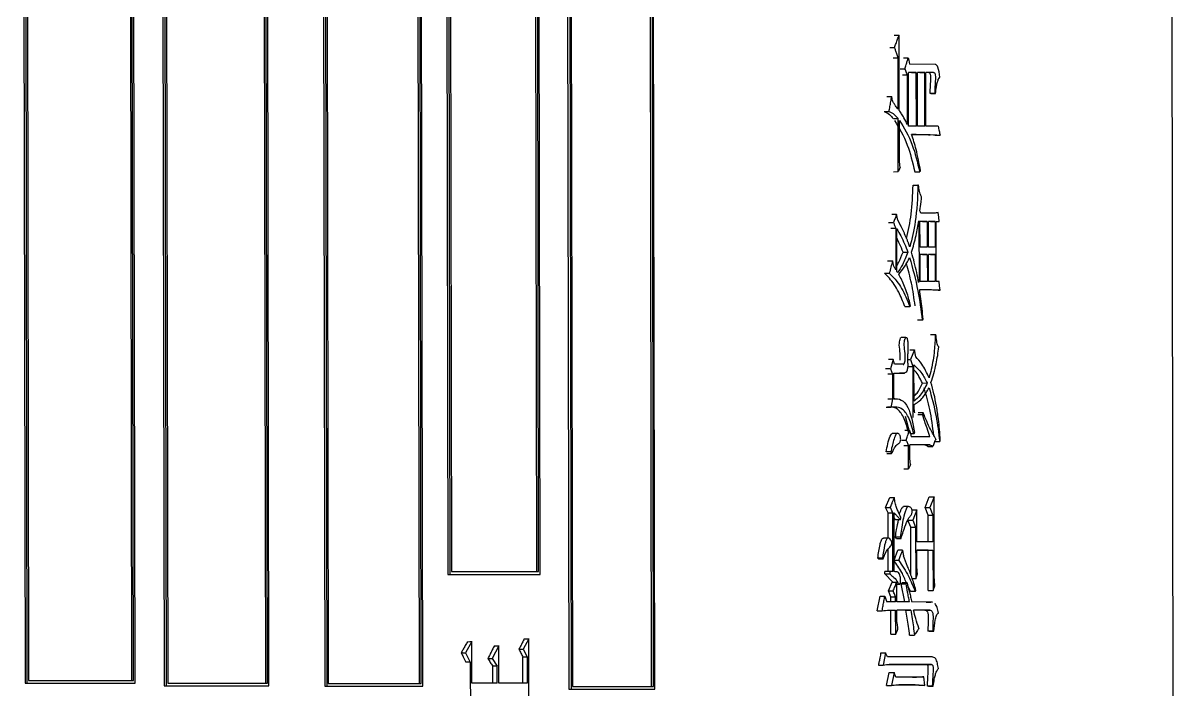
# Model space of a CAD drawing. Header units: millimetres. Extents: x 2312 to 3992, y 755 to 1943.
# Drawn here: x 2954.51 to 2975.85, y 948.06 to 960.42 of the extents above; entities that cross this region are included whole.
import ezdxf

# ---------------------------------------------------------------- set-up
doc = ezdxf.new("R2010")
doc.units = ezdxf.units.MM

msp = doc.modelspace()

# ---------------------------------------------------------------- linework, layer by layer
at = {"color": 7, "linetype": 'Continuous', "lineweight": 25}
for p, q in [((2975.784, 972.882), (2975.845, 935.882)), ((2954.509, 970.32), (2954.546, 948.187)), ((2954.543, 970.32), (2954.581, 948.187)), ((2954.576, 970.27), (2954.613, 948.237)), ((2956.482, 970.27), (2956.52, 948.237)), ((2956.556, 948.237), (2956.518, 970.27)), ((2956.587, 948.187), (2956.55, 970.32)), ((2957.087, 970.269), (2957.125, 948.136)), ((2957.124, 970.27), (2957.161, 948.137)), ((2957.155, 970.22), (2957.192, 948.187)), ((2958.963, 970.219), (2959.001, 948.186)), ((2959.038, 948.186), (2959.001, 970.219)), ((2959.068, 948.136), (2959.031, 970.269)), ((2960.063, 970.263), (2960.101, 948.131)), ((2960.102, 970.264), (2960.139, 948.131)), ((2960.131, 970.214), (2960.168, 948.181)), ((2961.815, 970.212), (2961.852, 948.18)), ((2961.892, 948.18), (2961.854, 970.213)), ((2961.919, 948.13), (2961.882, 970.263)), ((2962.348, 970.212), (2962.382, 950.202)), ((2962.388, 970.212), (2962.422, 950.202)), ((2964.093, 950.201), (2964.06, 970.211)), ((2964.589, 970.21), (2964.626, 948.077)), ((2964.63, 970.21), (2964.668, 948.077)), ((2966.221, 948.076), (2966.184, 970.209)), ((2962.415, 970.162), (2962.449, 950.258)), ((2963.993, 970.161), (2964.026, 950.257)), ((2964.067, 950.257), (2964.034, 970.161)), ((2964.656, 970.16), (2964.693, 948.127)), ((2966.118, 970.158), (2966.155, 948.126)), ((2966.197, 948.126), (2966.16, 970.159)), ((2970.753, 958.804), (2970.751, 960.2)), ((2970.575, 959.973), (2970.665, 959.973)), ((2970.733, 958.826), (2970.731, 959.778)), ((2970.768, 959.572), (2970.858, 959.572)), ((2971.417, 959.657), (2970.943, 959.659)), ((2970.813, 959.464), (2970.903, 959.464)), ((2970.905, 958.544), (2970.903, 959.464)), ((2971.068, 959.507), (2970.923, 959.507)), ((2970.925, 958.512), (2970.923, 959.507)), ((2970.979, 959.507), (2971.068, 959.507)), ((2971.07, 958.512), (2971.068, 959.507)), ((2971.224, 959.506), (2971.088, 959.507)), ((2971.09, 958.512), (2971.088, 959.507)), ((2971.135, 959.506), (2971.224, 959.506)), ((2971.226, 958.511), (2971.224, 959.506)), ((2971.245, 958.511), (2971.244, 959.506)), ((2971.39, 959.506), (2971.244, 959.506)), ((2971.39, 959.506), (2971.298, 959.506)), ((2970.523, 959.064), (2970.613, 959.064)), ((2970.474, 958.783), (2970.563, 958.783)), ((2970.643, 958.653), (2970.733, 958.653)), ((2970.735, 957.669), (2970.733, 958.653)), ((2970.755, 957.971), (2970.754, 958.62)), ((2971.07, 958.512), (2970.925, 958.512)), ((2971.226, 958.511), (2971.09, 958.512)), ((2971.473, 958.511), (2971.245, 958.511)), ((2971.42, 958.348), (2971.509, 958.348)), ((2970.645, 957.668), (2970.735, 957.669)), ((2971.04, 957.667), (2971.131, 957.668)), ((2971.011, 957.419), (2971.1, 957.419)), ((2971.112, 957.419), (2971.1, 957.419)), ((2971.272, 956.748), (2971.137, 956.748)), ((2971.138, 956.272), (2971.137, 956.748)), ((2971.359, 956.899), (2971.153, 956.9)), ((2971.183, 956.748), (2971.272, 956.748)), ((2971.272, 956.748), (2971.273, 956.272)), ((2971.418, 956.748), (2971.292, 956.748)), ((2971.293, 956.272), (2971.292, 956.748)), ((2971.329, 956.747), (2971.418, 956.748)), ((2971.418, 956.748), (2971.418, 956.272)), ((2971.437, 956.747), (2971.492, 956.747)), ((2971.439, 955.633), (2971.437, 956.747)), ((2971.437, 956.747), (2971.492, 956.747)), ((2970.687, 956.619), (2970.688, 955.851)), ((2970.709, 955.819), (2970.708, 956.609)), ((2971.117, 956.727), (2971.119, 955.645)), ((2971.273, 956.272), (2971.138, 956.272)), ((2971.273, 956.131), (2971.138, 956.132)), ((2971.139, 955.634), (2971.138, 956.132)), ((2971.184, 956.131), (2971.273, 956.131)), ((2971.273, 956.131), (2971.274, 955.634)), ((2971.418, 956.272), (2971.293, 956.272)), ((2971.419, 956.131), (2971.293, 956.131)), ((2971.294, 955.634), (2971.293, 956.131)), ((2971.33, 956.131), (2971.419, 956.131)), ((2971.419, 956.131), (2971.42, 955.633)), ((2970.479, 955.787), (2970.568, 955.787)), ((2971.119, 955.645), (2971.105, 955.645)), ((2971.131, 955.483), (2971.353, 955.482)), ((2971.274, 955.634), (2971.139, 955.634)), ((2971.264, 955.482), (2971.353, 955.482)), ((2971.42, 955.633), (2971.294, 955.634)), ((2971.49, 955.633), (2971.439, 955.633)), ((2970.856, 955.169), (2970.947, 955.169)), ((2971.091, 954.92), (2971.18, 954.92)), ((2971.332, 954.649), (2971.421, 954.649)), ((2971.421, 954.649), (2971.433, 954.649)), ((2970.875, 954.594), (2970.785, 954.594)), ((2970.642, 954.186), (2970.588, 954.013)), ((2970.667, 954.099), (2970.642, 954.186)), ((2970.912, 954.12), (2970.912, 954.293)), ((2970.912, 954.185), (2970.96, 954.185)), ((2971.037, 954.369), (2970.96, 954.185)), ((2970.96, 954.185), (2971.005, 954.055)), ((2971.057, 954.239), (2971.037, 954.369)), ((2970.588, 954.013), (2970.63, 953.915)), ((2970.822, 954.099), (2970.667, 954.099)), ((2971.005, 954.055), (2971.007, 953.114)), ((2971.026, 953.417), (2971.025, 954.087)), ((2970.63, 953.915), (2970.63, 953.45)), ((2970.65, 953.937), (2970.847, 953.936)), ((2970.651, 953.461), (2970.65, 953.937)), ((2970.847, 953.936), (2970.758, 953.936)), ((2971.184, 953.751), (2971.273, 953.752)), ((2970.63, 953.45), (2970.598, 953.299)), ((2970.671, 953.461), (2970.651, 953.461)), ((2970.598, 953.299), (2970.507, 953.298)), ((2970.863, 953.14), (2970.944, 952.832)), ((2971.094, 953.167), (2971.183, 953.168)), ((2971.195, 953.2), (2971.106, 953.2)), ((2971.195, 953.2), (2971.183, 953.168)), ((2970.714, 952.817), (2970.624, 952.817)), ((2970.792, 952.692), (2970.882, 952.692)), ((2971.318, 952.756), (2970.975, 952.757)), ((2971.503, 952.669), (2971.514, 952.691)), ((2970.599, 952.477), (2970.508, 952.476)), ((2970.837, 952.595), (2970.927, 952.595)), ((2970.927, 952.162), (2970.927, 952.595)), ((2971.319, 952.605), (2970.947, 952.606)), ((2970.947, 952.465), (2970.947, 952.606)), ((2971.227, 952.605), (2971.319, 952.605)), ((2971.414, 952.669), (2971.503, 952.669)), ((2970.521, 952.444), (2970.611, 952.444)), ((2970.838, 952.162), (2970.927, 952.162)), ((2970.499, 951.446), (2970.576, 951.629)), ((2970.576, 951.629), (2970.664, 951.63)), ((2971.231, 951.444), (2971.309, 951.639)), ((2971.398, 951.639), (2971.32, 951.445)), ((2971.401, 950.211), (2971.398, 951.639)), ((2970.499, 951.446), (2970.587, 951.446)), ((2970.544, 951.348), (2970.499, 951.446)), ((2970.92, 951.46), (2970.83, 951.46)), ((2971.288, 951.304), (2971.231, 951.444)), ((2971.32, 951.445), (2971.377, 951.304)), ((2970.544, 951.348), (2970.633, 951.348)), ((2970.545, 950.876), (2970.544, 951.348)), ((2970.635, 950.256), (2970.633, 951.348)), ((2970.657, 950.256), (2970.656, 951.348)), ((2970.685, 951.218), (2970.656, 951.25)), ((2970.773, 951.218), (2970.685, 951.218)), ((2970.773, 951.218), (2970.782, 951.262)), ((2970.967, 951.077), (2970.913, 951.207)), ((2971.078, 951.402), (2971.002, 951.207)), ((2971.002, 951.207), (2971.056, 951.077)), ((2971.079, 950.807), (2971.078, 951.402)), ((2971.288, 950.806), (2971.288, 951.304)), ((2971.377, 951.304), (2971.378, 950.806)), ((2970.968, 950.193), (2970.967, 951.077)), ((2971.056, 951.077), (2971.058, 950.125)), ((2970.552, 950.876), (2970.462, 950.876)), ((2970.769, 950.894), (2970.681, 950.894)), ((2970.699, 950.872), (2970.681, 950.894)), ((2971.378, 950.806), (2971.079, 950.807)), ((2970.546, 950.256), (2970.545, 950.679)), ((2970.657, 950.468), (2970.726, 950.656)), ((2971.079, 950.655), (2971.378, 950.655)), ((2971.079, 950.331), (2971.079, 950.655)), ((2971.289, 950.655), (2971.079, 950.655)), ((2971.289, 950.655), (2971.378, 950.655)), ((2971.29, 949.908), (2971.289, 950.655)), ((2971.378, 950.655), (2971.379, 949.908)), ((2970.442, 950.505), (2970.354, 950.505)), ((2970.368, 950.494), (2970.354, 950.505)), ((2962.382, 950.202), (2964.052, 950.201)), ((2962.382, 950.202), (2962.422, 950.202)), ((2964.052, 950.201), (2964.093, 950.201)), ((2970.487, 950.213), (2970.487, 950.256)), ((2970.575, 950.256), (2970.487, 950.256)), ((2970.487, 950.213), (2970.575, 950.213)), ((2970.487, 950.213), (2970.631, 950.061)), ((2970.575, 950.256), (2970.575, 950.213)), ((2970.635, 950.256), (2970.575, 950.256)), ((2971.058, 950.125), (2971.093, 950.212)), ((2970.551, 949.899), (2970.619, 950.061)), ((2970.619, 950.061), (2970.708, 950.061)), ((2970.708, 949.693), (2970.708, 950.061)), ((2970.708, 950.021), (2970.753, 950.021)), ((2970.79, 950.028), (2970.879, 950.028)), ((2970.853, 949.693), (2970.79, 950.028)), ((2970.897, 950.05), (2970.808, 950.05)), ((2970.897, 950.05), (2970.879, 950.028)), ((2970.96, 949.887), (2970.911, 949.995)), ((2971.058, 950.125), (2970.993, 950.125)), ((2971.379, 949.908), (2971.414, 949.995)), ((2970.346, 949.531), (2970.396, 949.802)), ((2970.551, 949.899), (2970.64, 949.899)), ((2970.597, 949.79), (2970.551, 949.899)), ((2970.597, 949.693), (2970.597, 949.79)), ((2970.686, 949.693), (2970.685, 949.791)), ((2971.049, 949.887), (2970.96, 949.887)), ((2971.049, 949.887), (2971.062, 949.909)), ((2971.29, 949.908), (2971.379, 949.908)), ((2970.686, 949.693), (2970.522, 949.694)), ((2970.598, 949.098), (2970.597, 949.542)), ((2970.687, 949.098), (2970.686, 949.542)), ((2970.942, 949.693), (2970.708, 949.693)), ((2970.965, 949.541), (2970.708, 949.542)), ((2970.709, 949.315), (2970.708, 949.542)), ((2970.876, 949.541), (2970.708, 949.541)), ((2970.876, 949.541), (2970.965, 949.541)), ((2971.34, 949.692), (2970.987, 949.693)), ((2971.319, 949.541), (2971.018, 949.541)), ((2971.229, 949.54), (2971.019, 949.541)), ((2971.229, 949.54), (2971.319, 949.541)), ((2971.251, 949.692), (2971.34, 949.692)), ((2971.37, 949.681), (2971.34, 949.692)), ((2971.371, 949.69), (2971.345, 949.69)), ((2970.598, 949.098), (2970.687, 949.098)), ((2970.944, 949.076), (2971.033, 949.076)), ((2971.372, 949.151), (2971.282, 949.151)), ((2971.304, 949.151), (2971.282, 949.151)), ((2971.304, 949.151), (2971.394, 949.151)), ((2971.372, 949.151), (2971.394, 949.151)), ((2962.829, 948.958), (2962.712, 948.752)), ((2962.83, 948.19), (2962.829, 948.958)), ((2963.327, 948.882), (2963.206, 948.644)), ((2963.328, 948.189), (2963.327, 948.882)), ((2963.884, 949.011), (2963.783, 948.816)), ((2963.887, 947.421), (2963.884, 949.011)), ((2962.712, 948.752), (2962.8, 948.579)), ((2963.206, 948.644), (2963.298, 948.503)), ((2963.776, 948.188), (2963.775, 948.675)), ((2963.783, 948.816), (2963.856, 948.676)), ((2963.856, 948.676), (2963.857, 948.189)), ((2970.5, 948.753), (2970.455, 948.525)), ((2970.532, 948.677), (2970.5, 948.753)), ((2971.36, 948.675), (2970.532, 948.677)), ((2962.8, 948.579), (2962.803, 947.292)), ((2963.298, 948.503), (2963.217, 948.503)), ((2963.218, 948.189), (2963.217, 948.503)), ((2963.299, 948.189), (2963.298, 948.503)), ((2971.257, 948.534), (2970.563, 948.536)), ((2970.651, 948.536), (2971.347, 948.535)), ((2971.348, 948.535), (2971.258, 948.534)), ((2970.518, 948.146), (2970.567, 948.384)), ((2970.656, 948.384), (2970.606, 948.147)), ((2970.692, 948.298), (2970.656, 948.384)), ((2971.074, 948.297), (2970.692, 948.298)), ((2971.229, 948.145), (2971.207, 948.308)), ((2954.546, 948.187), (2956.551, 948.187)), ((2956.551, 948.187), (2956.587, 948.187)), ((2957.125, 948.136), (2959.031, 948.136)), ((2959.031, 948.136), (2959.068, 948.136)), ((2960.101, 948.131), (2961.88, 948.13)), ((2961.88, 948.13), (2961.919, 948.13)), ((2963.299, 948.189), (2962.83, 948.19)), ((2963.857, 948.189), (2963.328, 948.189)), ((2964.626, 948.077), (2966.178, 948.075)), ((2964.626, 948.077), (2964.668, 948.077)), ((2966.179, 948.075), (2966.221, 948.076)), ((2970.985, 948.156), (2970.744, 948.157)), ((2970.77, 948.157), (2971.074, 948.157)), ((2970.985, 948.156), (2971.074, 948.157)), ((2971.365, 948.134), (2971.275, 948.134)), ((2971.293, 948.134), (2971.275, 948.134)), ((2971.293, 948.134), (2971.382, 948.134)), ((2971.382, 948.134), (2971.365, 948.134))]:
    msp.add_line(p, q, dxfattribs=at)
at = {"color": 7, "linetype": 'Continuous', "lineweight": 25, "flags": 128}
for points in [[(2970.661, 960.2), (2970.711, 960.2), (2970.751, 960.2)], [(2970.641, 959.778), (2970.691, 959.778), (2970.731, 959.778)], [(2970.829, 959.777), (2970.879, 959.777), (2970.919, 959.778)], [(2970.919, 959.778), (2970.928, 959.733), (2970.936, 959.696), (2970.943, 959.659)], [(2971.321, 959.127), (2971.355, 959.127), (2971.383, 959.127), (2971.41, 959.127)], [(2971.336, 959.116), (2971.371, 959.116), (2971.398, 959.116), (2971.425, 959.116)], [(2970.613, 956.879), (2970.663, 956.879), (2970.703, 956.879)], [(2970.728, 956.771), (2970.715, 956.825), (2970.703, 956.879)], [(2971.113, 956.759), (2971.115, 956.743), (2971.117, 956.727)], [(2971.153, 956.9), (2971.145, 956.921), (2971.137, 956.943)], [(2971.387, 956.909), (2971.436, 956.91), (2971.476, 956.91)], [(2971.492, 956.747), (2971.484, 956.828), (2971.476, 956.91)], [(2970.556, 956.727), (2970.606, 956.728), (2970.646, 956.728)], [(2970.597, 956.619), (2970.647, 956.619), (2970.687, 956.619)], [(2970.823, 956.175), (2970.846, 956.175), (2970.871, 956.175), (2970.913, 956.175)], [(2970.536, 956.014), (2970.586, 956.014), (2970.626, 956.014)], [(2970.647, 955.927), (2970.637, 955.971), (2970.626, 956.014)], [(2970.721, 955.797), (2970.715, 955.808), (2970.709, 955.819)], [(2971.119, 955.645), (2971.115, 955.629), (2971.111, 955.612)], [(2971.509, 955.471), (2971.458, 955.471), (2971.421, 955.471)], [(2971.509, 955.471), (2971.5, 955.552), (2971.49, 955.633)], [(2970.642, 954.186), (2970.591, 954.186), (2970.552, 954.185)], [(2970.947, 954.368), (2970.997, 954.369), (2971.037, 954.369)], [(2970.588, 954.013), (2970.537, 954.013), (2970.498, 954.012)], [(2970.916, 954.055), (2970.965, 954.055), (2971.005, 954.055)], [(2970.63, 953.915), (2970.579, 953.915), (2970.54, 953.915)], [(2970.63, 953.45), (2970.58, 953.45), (2970.541, 953.45)], [(2970.853, 952.876), (2970.902, 952.876), (2970.942, 952.876)], [(2971.023, 952.811), (2970.99, 952.811), (2970.961, 952.811), (2970.96, 952.811)], [(2971.035, 952.833), (2971.032, 952.827), (2971.028, 952.819), (2971.023, 952.811)], [(2970.611, 952.444), (2970.608, 952.452), (2970.604, 952.464), (2970.599, 952.477)], [(2971.285, 952.572), (2971.305, 952.572), (2971.328, 952.572), (2971.374, 952.572)], [(2971.309, 951.639), (2971.359, 951.639), (2971.398, 951.639)], [(2971.231, 951.444), (2971.281, 951.444), (2971.32, 951.445)], [(2970.913, 951.207), (2970.963, 951.207), (2971.002, 951.207)], [(2970.988, 951.402), (2971.038, 951.402), (2971.078, 951.402)], [(2971.288, 951.304), (2971.338, 951.304), (2971.377, 951.304)], [(2970.967, 951.077), (2971.017, 951.077), (2971.056, 951.077)], [(2970.699, 950.872), (2970.739, 950.872), (2970.763, 950.872), (2970.788, 950.872)], [(2970.815, 950.656), (2970.765, 950.656), (2970.726, 950.656)], [(2970.815, 950.656), (2970.821, 950.608), (2970.825, 950.578), (2970.829, 950.548)], [(2970.368, 950.494), (2970.395, 950.494), (2970.426, 950.494), (2970.456, 950.494)], [(2970.743, 950.461), (2970.721, 950.461), (2970.698, 950.461), (2970.657, 950.461)], [(2971.093, 950.212), (2971.087, 950.26), (2971.083, 950.296), (2971.079, 950.331)], [(2970.396, 949.802), (2970.446, 949.802), (2970.485, 949.802)], [(2970.597, 949.79), (2970.646, 949.791), (2970.685, 949.791)], [(2970.346, 949.531), (2970.396, 949.531), (2970.435, 949.532)], [(2970.709, 949.315), (2970.714, 949.266), (2970.718, 949.225), (2970.723, 949.185)], [(2962.749, 948.957), (2962.793, 948.958), (2962.829, 948.958)], [(2963.246, 948.881), (2963.291, 948.881), (2963.327, 948.882)], [(2963.802, 949.011), (2963.848, 949.011), (2963.884, 949.011)], [(2962.632, 948.752), (2962.677, 948.752), (2962.712, 948.752)], [(2963.125, 948.643), (2963.171, 948.644), (2963.206, 948.644)], [(2963.701, 948.816), (2963.747, 948.816), (2963.783, 948.816)], [(2963.775, 948.675), (2963.821, 948.675), (2963.856, 948.676)], [(2970.412, 948.752), (2970.461, 948.752), (2970.5, 948.753)], [(2962.8, 948.579), (2962.755, 948.579), (2962.72, 948.579)], [(2970.366, 948.525), (2970.416, 948.525), (2970.455, 948.525)], [(2970.567, 948.384), (2970.617, 948.384), (2970.656, 948.384)], [(2971.117, 948.308), (2971.167, 948.308), (2971.207, 948.308)], [(2954.546, 948.187), (2954.565, 948.187), (2954.581, 948.187)], [(2957.125, 948.136), (2957.145, 948.137), (2957.161, 948.137)], [(2960.101, 948.131), (2960.122, 948.131), (2960.139, 948.131)], [(2970.518, 948.146), (2970.567, 948.147), (2970.606, 948.147)], [(2971.229, 948.145), (2971.179, 948.145), (2971.14, 948.145)]]:
    msp.add_lwpolyline(points, dxfattribs=at)
at = {"color": 7, "linetype": 'Continuous', "lineweight": 25}
for points, knots in [([(2970.665, 959.973), (2970.674, 959.998), (2970.693, 960.048), (2970.722, 960.123), (2970.741, 960.174), (2970.751, 960.2)], [0, 0, 0, 0, 0.32637, 0.663185, 1, 1, 1, 1]), ([(2970.731, 959.778), (2970.722, 959.804), (2970.707, 959.849), (2970.685, 959.914), (2970.672, 959.953), (2970.665, 959.973)], [0, 0, 0, 0, 0.400148, 0.700074, 1, 1, 1, 1]), ([(2970.858, 959.572), (2970.866, 959.599), (2970.88, 959.647), (2970.9, 959.716), (2970.913, 959.757), (2970.919, 959.778)], [0, 0, 0, 0, 0.395864, 0.697932, 1, 1, 1, 1]), ([(2970.903, 959.464), (2970.898, 959.476), (2970.888, 959.5), (2970.873, 959.536), (2970.863, 959.56), (2970.858, 959.572)], [0, 0, 0, 0, 0.327554, 0.663777, 1, 1, 1, 1]), ([(2971.503, 959.419), (2971.496, 959.487), (2971.487, 959.581), (2971.446, 959.65), (2971.426, 959.655), (2971.417, 959.657)], [0, 0, 0, 0, 0.57516, 0.790026, 1, 1, 1, 1]), ([(2971.298, 959.506), (2971.304, 959.505), (2971.313, 959.504), (2971.324, 959.483), (2971.335, 959.433), (2971.327, 959.307), (2971.322, 959.199), (2971.318, 959.127)], [0, 0, 0, 0, 0.100543, 0.161874, 0.226075, 0.48939, 1, 1, 1, 1]), ([(2971.39, 959.506), (2971.395, 959.505), (2971.405, 959.504), (2971.416, 959.483), (2971.427, 959.433), (2971.418, 959.307), (2971.413, 959.199), (2971.41, 959.127)], [0, 0, 0, 0, 0.100649, 0.162017, 0.226226, 0.489486, 1, 1, 1, 1]), ([(2971.425, 959.116), (2971.43, 959.159), (2971.437, 959.228), (2971.455, 959.315), (2971.475, 959.381), (2971.494, 959.407), (2971.503, 959.419)], [0, 0, 0, 0, 0.3484544, 0.571203, 0.7891247, 1, 1, 1, 1]), ([(2971.41, 959.127), (2971.412, 959.126), (2971.418, 959.122), (2971.423, 959.118), (2971.425, 959.116)], [0, 0, 0, 0, 0.499999, 1, 1, 1, 1]), ([(2970.563, 958.783), (2970.569, 958.814), (2970.58, 958.876), (2970.596, 958.97), (2970.607, 959.033), (2970.613, 959.064)], [0, 0, 0, 0, 0.328015, 0.664007, 1, 1, 1, 1]), ([(2970.733, 958.826), (2970.717, 958.847), (2970.691, 958.882), (2970.655, 958.928), (2970.625, 958.981), (2970.617, 959.036), (2970.613, 959.064)], [0, 0, 0, 0, 0.334928, 0.552034, 0.77193, 1, 1, 1, 1]), ([(2970.473, 958.783), (2970.506, 958.769), (2970.565, 958.744), (2970.618, 958.681), (2970.642, 958.653)], [0, 0, 0, 0, 0.556831, 1, 1, 1, 1]), ([(2970.563, 958.783), (2970.596, 958.769), (2970.656, 958.744), (2970.709, 958.681), (2970.733, 958.653)], [0, 0, 0, 0, 0.5568672, 1, 1, 1, 1]), ([(2970.905, 958.544), (2970.883, 958.587), (2970.848, 958.655), (2970.797, 958.739), (2970.768, 958.783), (2970.753, 958.804)], [0, 0, 0, 0, 0.451239, 0.725379, 1, 1, 1, 1]), ([(2970.663, 958.62), (2970.749, 958.481), (2970.905, 958.23), (2970.998, 957.841), (2971.04, 957.667)], [0, 0, 0, 0, 0.551852, 1, 1, 1, 1]), ([(2970.754, 958.62), (2970.84, 958.482), (2970.996, 958.23), (2971.09, 957.842), (2971.131, 957.668)], [0, 0, 0, 0, 0.551948, 1, 1, 1, 1]), ([(2971.473, 958.511), (2971.476, 958.496), (2971.483, 958.467), (2971.495, 958.413), (2971.503, 958.373), (2971.509, 958.348)], [0, 0, 0, 0, 0.270793, 0.541585, 1, 1, 1, 1]), ([(2970.982, 958.36), (2971.029, 958.36), (2971.123, 958.359), (2971.299, 958.359), (2971.427, 958.352), (2971.509, 958.348)], [0, 0, 0, 0, 0.263974, 0.527948, 1, 1, 1, 1]), ([(2971.147, 957.689), (2971.122, 957.824), (2971.077, 958.062), (2971.011, 958.27), (2970.982, 958.36)], [0, 0, 0, 0, 0.5634054, 1, 1, 1, 1]), ([(2971.066, 958.359), (2971.054, 958.359), (2971.026, 958.359), (2970.998, 958.359), (2970.982, 958.36)], [0, 0, 0, 0, 0.435482, 1, 1, 1, 1]), ([(2971.066, 958.359), (2971.12, 958.358), (2971.2, 958.357), (2971.284, 958.355), (2971.315, 958.354), (2971.325, 958.353), (2971.325, 958.353), (2971.325, 958.353)], [0, 0, 0, 0, 0.573747, 0.855861, 0.981019, 0.999876, 1, 1, 1, 1]), ([(2970.767, 957.755), (2970.763, 957.795), (2970.756, 957.866), (2970.755, 957.939), (2970.755, 957.971)], [0, 0, 0, 0, 0.558835, 1, 1, 1, 1]), ([(2970.767, 957.755), (2970.763, 957.743), (2970.755, 957.722), (2970.744, 957.693), (2970.738, 957.677), (2970.735, 957.669)], [0, 0, 0, 0, 0.42836, 0.71418, 1, 1, 1, 1]), ([(2971.131, 957.668), (2971.134, 957.671), (2971.139, 957.678), (2971.145, 957.686), (2971.147, 957.689)], [0, 0, 0, 0, 0.500751, 1, 1, 1, 1]), ([(2970.888, 956.432), (2970.921, 956.58), (2970.99, 956.887), (2971.002, 957.237), (2971.009, 957.419)], [0, 0, 0, 0, 0.479068, 1, 1, 1, 1]), ([(2971.1, 957.419), (2971.09, 957.187), (2971.073, 956.778), (2970.986, 956.426), (2970.949, 956.273)], [0, 0, 0, 0, 0.56492, 1, 1, 1, 1]), ([(2971.168, 957.202), (2971.159, 957.22), (2971.143, 957.249), (2971.127, 957.307), (2971.117, 957.361), (2971.114, 957.4), (2971.112, 957.419)], [0, 0, 0, 0, 0.330275, 0.550122, 0.773937, 1, 1, 1, 1]), ([(2971.137, 956.943), (2971.144, 956.997), (2971.155, 957.084), (2971.165, 957.171), (2971.168, 957.202)], [0, 0, 0, 0, 0.632425, 1, 1, 1, 1]), ([(2970.703, 956.879), (2970.693, 956.854), (2970.674, 956.803), (2970.655, 956.753), (2970.646, 956.728)], [0, 0, 0, 0, 0.500001, 1, 1, 1, 1]), ([(2970.949, 956.273), (2970.948, 956.275), (2970.947, 956.279), (2970.945, 956.283), (2970.944, 956.288), (2970.942, 956.293), (2970.94, 956.298), (2970.939, 956.301), (2970.937, 956.306), (2970.936, 956.311), (2970.934, 956.315), (2970.933, 956.319), (2970.931, 956.322), (2970.93, 956.327), (2970.928, 956.333), (2970.926, 956.339), (2970.923, 956.347), (2970.914, 956.371), (2970.89, 956.429), (2970.864, 956.489), (2970.83, 956.565), (2970.81, 956.608), (2970.792, 956.644), (2970.788, 956.652), (2970.784, 956.66), (2970.78, 956.668), (2970.777, 956.674), (2970.774, 956.68), (2970.77, 956.688), (2970.766, 956.696), (2970.762, 956.704), (2970.759, 956.71), (2970.757, 956.714), (2970.755, 956.718), (2970.753, 956.722), (2970.751, 956.726), (2970.749, 956.73), (2970.747, 956.733), (2970.745, 956.737), (2970.743, 956.741), (2970.741, 956.745), (2970.74, 956.748), (2970.738, 956.751), (2970.736, 956.755), (2970.734, 956.759), (2970.732, 956.763), (2970.73, 956.766), (2970.729, 956.769), (2970.728, 956.771)], [0, 0, 0, 0, 0.012725, 0.019102, 0.025479, 0.038233, 0.04461, 0.050987, 0.057364, 0.070118, 0.076495, 0.082872, 0.089249, 0.095626, 0.10838, 0.121135, 0.127512, 0.15302, 0.255073, 0.459194, 0.510211, 0.714315, 0.727069, 0.739823, 0.765331, 0.778085, 0.79084, 0.803594, 0.816348, 0.841856, 0.85461, 0.867364, 0.880118, 0.886495, 0.892872, 0.905626, 0.912003, 0.91838, 0.924757, 0.937511, 0.943888, 0.950265, 0.956642, 0.963019, 0.975773, 0.98215, 0.988527, 1, 1, 1, 1]), ([(2970.981, 956.175), (2971.011, 956.277), (2971.064, 956.46), (2971.098, 956.667), (2971.113, 956.759)], [0, 0, 0, 0, 0.5565321, 1, 1, 1, 1]), ([(2971.476, 956.91), (2971.462, 956.907), (2971.436, 956.903), (2971.397, 956.9), (2971.371, 956.899), (2971.359, 956.899)], [0, 0, 0, 0, 0.346721, 0.673286, 1, 1, 1, 1]), ([(2970.646, 956.728), (2970.653, 956.71), (2970.666, 956.674), (2970.68, 956.637), (2970.687, 956.619)], [0, 0, 0, 0, 0.500001, 1, 1, 1, 1]), ([(2970.708, 956.609), (2970.733, 956.566), (2970.782, 956.48), (2970.851, 956.336), (2970.892, 956.229), (2970.913, 956.175)], [0, 0, 0, 0, 0.334945, 0.666222, 1, 1, 1, 1]), ([(2970.822, 956.175), (2970.802, 956.229), (2970.766, 956.323), (2970.726, 956.404), (2970.708, 956.44)], [0, 0, 0, 0, 0.566334, 1, 1, 1, 1]), ([(2970.709, 955.93), (2970.721, 955.949), (2970.763, 956.017), (2970.797, 956.109), (2970.822, 956.175)], [0, 0, 0, 0, 0.278398, 1, 1, 1, 1]), ([(2970.913, 956.175), (2970.88, 956.094), (2970.823, 955.95), (2970.752, 955.844), (2970.721, 955.797)], [0, 0, 0, 0, 0.56355, 1, 1, 1, 1]), ([(2971.111, 955.612), (2971.1, 955.675), (2971.076, 955.804), (2971.033, 955.993), (2970.999, 956.114), (2970.981, 956.175)], [0, 0, 0, 0, 0.317051, 0.657515, 1, 1, 1, 1]), ([(2970.626, 956.014), (2970.617, 955.976), (2970.597, 955.9), (2970.578, 955.825), (2970.568, 955.787)], [0, 0, 0, 0, 0.5, 1, 1, 1, 1]), ([(2970.688, 955.851), (2970.683, 955.862), (2970.673, 955.879), (2970.659, 955.905), (2970.651, 955.92), (2970.647, 955.927)], [0, 0, 0, 0, 0.40396, 0.701979, 1, 1, 1, 1]), ([(2970.742, 955.765), (2970.782, 955.813), (2970.855, 955.9), (2970.918, 956.023), (2970.945, 956.078)], [0, 0, 0, 0, 0.556747, 1, 1, 1, 1]), ([(2971.046, 955.182), (2971.027, 955.325), (2970.988, 955.605), (2970.918, 955.846), (2970.884, 955.964)], [0, 0, 0, 0, 0.510996, 1, 1, 1, 1]), ([(2970.945, 956.078), (2971, 955.877), (2971.1, 955.515), (2971.155, 955.103), (2971.18, 954.92)], [0, 0, 0, 0, 0.555577, 1, 1, 1, 1]), ([(2970.856, 955.169), (2970.819, 955.262), (2970.76, 955.414), (2970.66, 955.579), (2970.572, 955.699), (2970.509, 955.757), (2970.478, 955.787)], [0, 0, 0, 0, 0.345312, 0.565487, 0.783705, 1, 1, 1, 1]), ([(2970.568, 955.787), (2970.617, 955.739), (2970.696, 955.66), (2970.798, 955.506), (2970.877, 955.352), (2970.924, 955.23), (2970.947, 955.169)], [0, 0, 0, 0, 0.33491, 0.554084, 0.775731, 1, 1, 1, 1]), ([(2970.963, 955.18), (2970.943, 955.259), (2970.911, 955.387), (2970.853, 955.544), (2970.801, 955.663), (2970.761, 955.731), (2970.742, 955.765)], [0, 0, 0, 0, 0.345122, 0.565624, 0.783909, 1, 1, 1, 1]), ([(2971.196, 954.931), (2971.189, 954.999), (2971.177, 955.126), (2971.155, 955.31), (2971.139, 955.425), (2971.131, 955.483)], [0, 0, 0, 0, 0.365104, 0.682344, 1, 1, 1, 1]), ([(2971.353, 955.482), (2971.368, 955.482), (2971.398, 955.481), (2971.45, 955.477), (2971.487, 955.473), (2971.509, 955.471)], [0, 0, 0, 0, 0.286353, 0.572707, 1, 1, 1, 1]), ([(2970.947, 955.169), (2970.949, 955.171), (2970.955, 955.175), (2970.96, 955.178), (2970.963, 955.18)], [0, 0, 0, 0, 0.5006573, 1, 1, 1, 1]), ([(2971.18, 954.92), (2971.183, 954.922), (2971.188, 954.925), (2971.193, 954.929), (2971.196, 954.931)], [0, 0, 0, 0, 0.500003, 1, 1, 1, 1]), ([(2971.421, 954.649), (2971.416, 954.55), (2971.409, 954.388), (2971.38, 954.173), (2971.349, 954.001), (2971.319, 953.899), (2971.305, 953.849)], [0, 0, 0, 0, 0.3439878, 0.5650553, 0.7839694, 1, 1, 1, 1]), ([(2971.488, 954.422), (2971.481, 954.426), (2971.468, 954.436), (2971.455, 954.479), (2971.442, 954.548), (2971.437, 954.607), (2971.433, 954.649)], [0, 0, 0, 0, 0.17577, 0.359484, 0.548639, 1, 1, 1, 1]), ([(2970.769, 954.176), (2970.769, 954.179), (2970.774, 954.233), (2970.769, 954.341), (2970.748, 954.459), (2970.76, 954.541), (2970.77, 954.574), (2970.779, 954.591), (2970.782, 954.592), (2970.784, 954.593)], [0, 0, 0, 0, 0.0202166, 0.3696126, 0.7137924, 0.8257343, 0.9363545, 0.9833269, 1, 1, 1, 1]), ([(2970.822, 954.099), (2970.824, 954.097), (2970.827, 954.095), (2970.831, 954.094), (2970.834, 954.095), (2970.838, 954.102), (2970.844, 954.115), (2970.852, 954.126), (2970.859, 954.152), (2970.864, 954.224), (2970.861, 954.34), (2970.839, 954.457), (2970.851, 954.539), (2970.86, 954.573), (2970.87, 954.592), (2970.879, 954.597), (2970.887, 954.596), (2970.894, 954.589), (2970.9, 954.574), (2970.908, 954.536), (2970.913, 954.439), (2970.912, 954.352), (2970.912, 954.293)], [0, 0, 0, 0, 0.0138, 0.025127, 0.031098, 0.037099, 0.060784, 0.089374, 0.112534, 0.153888, 0.320046, 0.483741, 0.537098, 0.589789, 0.612612, 0.635583, 0.657284, 0.674402, 0.691535, 0.721107, 0.811251, 1, 1, 1, 1]), ([(2971.34, 953.762), (2971.376, 953.873), (2971.439, 954.074), (2971.473, 954.315), (2971.488, 954.422)], [0, 0, 0, 0, 0.554975, 1, 1, 1, 1]), ([(2971.305, 953.849), (2971.263, 953.939), (2971.188, 954.098), (2971.097, 954.196), (2971.057, 954.239)], [0, 0, 0, 0, 0.563739, 1, 1, 1, 1]), ([(2970.912, 954.12), (2970.912, 954.093), (2970.911, 954.04), (2970.896, 953.972), (2970.871, 953.94), (2970.855, 953.937), (2970.847, 953.936)], [0, 0, 0, 0, 0.293529, 0.577239, 0.790449, 1, 1, 1, 1]), ([(2971.025, 954.087), (2971.075, 954.041), (2971.165, 953.959), (2971.24, 953.815), (2971.273, 953.752)], [0, 0, 0, 0, 0.5555847, 1, 1, 1, 1]), ([(2971.182, 953.751), (2971.14, 953.835), (2971.092, 953.932), (2971.033, 953.988), (2971.025, 953.996)], [0, 0, 0, 0, 0.861612, 1, 1, 1, 1]), ([(2971.514, 952.691), (2971.504, 952.822), (2971.488, 953.039), (2971.444, 953.324), (2971.399, 953.553), (2971.36, 953.693), (2971.34, 953.762)], [0, 0, 0, 0, 0.3437, 0.56446, 0.78335, 1, 1, 1, 1]), ([(2971.273, 953.752), (2971.232, 953.668), (2971.158, 953.521), (2971.066, 953.448), (2971.026, 953.417)], [0, 0, 0, 0, 0.56317, 1, 1, 1, 1]), ([(2971.026, 953.508), (2971.045, 953.525), (2971.104, 953.577), (2971.15, 953.681), (2971.182, 953.751)], [0, 0, 0, 0, 0.321806, 1, 1, 1, 1]), ([(2971.026, 953.352), (2971.083, 953.387), (2971.184, 953.45), (2971.268, 953.599), (2971.305, 953.665)], [0, 0, 0, 0, 0.5554541, 1, 1, 1, 1]), ([(2971.394, 952.776), (2971.373, 952.941), (2971.332, 953.261), (2971.252, 953.533), (2971.213, 953.665)], [0, 0, 0, 0, 0.515289, 1, 1, 1, 1]), ([(2971.305, 953.665), (2971.352, 953.494), (2971.438, 953.185), (2971.483, 952.828), (2971.503, 952.669)], [0, 0, 0, 0, 0.554852, 1, 1, 1, 1]), ([(2970.651, 953.461), (2970.697, 953.461), (2970.79, 953.46), (2970.951, 953.285), (2971.003, 953.006), (2971.035, 952.833)], [0, 0, 0, 0, 0.271711, 0.545564, 1, 1, 1, 1]), ([(2971.039, 953.2), (2971.035, 953.228), (2971.029, 953.278), (2971.027, 953.329), (2971.026, 953.352)], [0, 0, 0, 0, 0.558985, 1, 1, 1, 1]), ([(2970.932, 952.811), (2970.905, 952.909), (2970.853, 953.1), (2970.704, 953.323), (2970.582, 953.308), (2970.507, 953.298)], [0, 0, 0, 0, 0.291558, 0.569369, 1, 1, 1, 1]), ([(2971.023, 952.811), (2970.996, 952.909), (2970.944, 953.101), (2970.795, 953.323), (2970.672, 953.308), (2970.598, 953.299)], [0, 0, 0, 0, 0.2914195, 0.5692264, 1, 1, 1, 1]), ([(2971.318, 952.756), (2971.301, 952.808), (2971.27, 952.903), (2971.225, 953.04), (2971.197, 953.125), (2971.183, 953.168)], [0, 0, 0, 0, 0.378108, 0.689054, 1, 1, 1, 1]), ([(2971.428, 952.713), (2971.396, 952.772), (2971.338, 952.875), (2971.261, 953.042), (2971.217, 953.147), (2971.195, 953.2)], [0, 0, 0, 0, 0.398253, 0.698777, 1, 1, 1, 1]), ([(2970.508, 952.476), (2970.519, 952.527), (2970.539, 952.63), (2970.571, 952.742), (2970.602, 952.803), (2970.617, 952.812), (2970.623, 952.816)], [0, 0, 0, 0, 0.3772249, 0.7565973, 0.9016195, 1, 1, 1, 1]), ([(2970.611, 952.444), (2970.63, 952.481), (2970.666, 952.555), (2970.72, 952.625), (2970.762, 952.642), (2970.775, 952.677), (2970.779, 952.699), (2970.779, 952.726), (2970.775, 952.754), (2970.766, 952.781), (2970.752, 952.805), (2970.733, 952.821), (2970.711, 952.819), (2970.686, 952.793), (2970.645, 952.698), (2970.619, 952.582), (2970.601, 952.489), (2970.599, 952.477)], [0, 0, 0, 0, 0.147264, 0.29555, 0.379238, 0.397704, 0.416179, 0.440332, 0.464932, 0.490584, 0.529383, 0.570231, 0.614806, 0.662849, 0.734388, 0.964897, 1, 1, 1, 1]), ([(2970.882, 952.692), (2970.89, 952.718), (2970.905, 952.762), (2970.925, 952.823), (2970.937, 952.858), (2970.942, 952.876)], [0, 0, 0, 0, 0.424906, 0.712453, 1, 1, 1, 1]), ([(2970.927, 952.595), (2970.922, 952.606), (2970.912, 952.628), (2970.897, 952.66), (2970.887, 952.682), (2970.882, 952.692)], [0, 0, 0, 0, 0.344395, 0.672198, 1, 1, 1, 1]), ([(2970.942, 952.876), (2970.946, 952.862), (2970.954, 952.835), (2970.964, 952.796), (2970.972, 952.77), (2970.975, 952.757)], [0, 0, 0, 0, 0.350983, 0.675492, 1, 1, 1, 1]), ([(2971.428, 952.713), (2971.424, 952.701), (2971.414, 952.677), (2971.396, 952.63), (2971.383, 952.595), (2971.374, 952.572)], [0, 0, 0, 0, 0.2546089, 0.5092179, 1, 1, 1, 1]), ([(2971.227, 952.605), (2971.238, 952.603), (2971.257, 952.601), (2971.274, 952.581), (2971.282, 952.572)], [0, 0, 0, 0, 0.557185, 1, 1, 1, 1]), ([(2971.319, 952.605), (2971.329, 952.603), (2971.349, 952.601), (2971.366, 952.581), (2971.374, 952.572)], [0, 0, 0, 0, 0.5572241, 1, 1, 1, 1]), ([(2970.96, 952.249), (2970.956, 952.288), (2970.948, 952.36), (2970.948, 952.433), (2970.947, 952.465)], [0, 0, 0, 0, 0.558839, 1, 1, 1, 1]), ([(2970.96, 952.249), (2970.955, 952.236), (2970.947, 952.216), (2970.937, 952.187), (2970.931, 952.17), (2970.927, 952.162)], [0, 0, 0, 0, 0.4283694, 0.7141847, 1, 1, 1, 1]), ([(2970.587, 951.446), (2970.597, 951.471), (2970.616, 951.514), (2970.641, 951.575), (2970.656, 951.611), (2970.664, 951.63)], [0, 0, 0, 0, 0.403141, 0.70157, 1, 1, 1, 1]), ([(2970.782, 951.262), (2970.765, 951.296), (2970.736, 951.353), (2970.701, 951.444), (2970.674, 951.529), (2970.668, 951.596), (2970.664, 951.63)], [0, 0, 0, 0, 0.334415, 0.553138, 0.774737, 1, 1, 1, 1]), ([(2970.633, 951.348), (2970.627, 951.36), (2970.617, 951.382), (2970.602, 951.415), (2970.592, 951.436), (2970.587, 951.446)], [0, 0, 0, 0, 0.362123, 0.681062, 1, 1, 1, 1]), ([(2970.758, 951.313), (2970.758, 951.315), (2970.766, 951.352), (2970.782, 951.398), (2970.805, 951.441), (2970.819, 951.458), (2970.828, 951.458), (2970.831, 951.458)], [0, 0, 0, 0, 0.034004, 0.530614, 0.751987, 0.92401, 1, 1, 1, 1]), ([(2970.788, 950.872), (2970.8, 950.915), (2970.831, 951.02), (2970.882, 951.158), (2970.934, 951.266), (2970.974, 951.301), (2970.988, 951.339), (2970.993, 951.366), (2970.992, 951.39), (2970.989, 951.409), (2970.98, 951.428), (2970.958, 951.45), (2970.932, 951.465), (2970.904, 951.456), (2970.881, 951.422), (2970.833, 951.295), (2970.802, 951.102), (2970.777, 950.943), (2970.769, 950.894)], [0, 0, 0, 0, 0.0982305, 0.2380808, 0.342824, 0.3950127, 0.4156162, 0.4363067, 0.4488043, 0.4613909, 0.4749584, 0.5000075, 0.5591638, 0.5871907, 0.6151163, 0.6746096, 0.9000732, 1, 1, 1, 1]), ([(2970.773, 951.218), (2970.76, 951.234), (2970.733, 951.263), (2970.694, 951.306), (2970.668, 951.334), (2970.656, 951.348)], [0, 0, 0, 0, 0.349952, 0.674976, 1, 1, 1, 1]), ([(2970.681, 950.894), (2970.688, 950.942), (2970.705, 951.053), (2970.727, 951.159), (2970.739, 951.218)], [0, 0, 0, 0, 0.438503, 1, 1, 1, 1]), ([(2970.354, 950.505), (2970.36, 950.549), (2970.372, 950.636), (2970.392, 950.743), (2970.412, 950.817), (2970.428, 950.855), (2970.444, 950.873), (2970.455, 950.878), (2970.462, 950.875), (2970.463, 950.874)], [0, 0, 0, 0, 0.293904, 0.58801, 0.741844, 0.844133, 0.913655, 0.983233, 1, 1, 1, 1]), ([(2970.456, 950.494), (2970.481, 950.562), (2970.517, 950.663), (2970.577, 950.71), (2970.601, 950.738), (2970.609, 950.756), (2970.613, 950.773), (2970.614, 950.791), (2970.613, 950.807), (2970.607, 950.825), (2970.591, 950.852), (2970.568, 950.874), (2970.544, 950.878), (2970.528, 950.87), (2970.511, 950.844), (2970.478, 950.751), (2970.459, 950.627), (2970.445, 950.527), (2970.442, 950.505)], [0, 0, 0, 0, 0.227642, 0.340918, 0.369431, 0.383636, 0.40814, 0.421602, 0.435184, 0.450933, 0.481252, 0.554321, 0.592682, 0.621742, 0.650784, 0.712011, 0.938181, 1, 1, 1, 1]), ([(2970.788, 950.872), (2970.785, 950.876), (2970.779, 950.883), (2970.773, 950.89), (2970.77, 950.894)], [0, 0, 0, 0, 0.499456, 1, 1, 1, 1]), ([(2970.743, 950.461), (2970.753, 950.487), (2970.77, 950.533), (2970.793, 950.597), (2970.808, 950.636), (2970.815, 950.656)], [0, 0, 0, 0, 0.400141, 0.70007, 1, 1, 1, 1]), ([(2970.456, 950.494), (2970.455, 950.495), (2970.452, 950.497), (2970.447, 950.501), (2970.444, 950.504), (2970.442, 950.505)], [0, 0, 0, 0, 0.250291, 0.625145, 1, 1, 1, 1]), ([(2970.886, 950.05), (2970.858, 950.116), (2970.79, 950.276), (2970.705, 950.393), (2970.654, 950.461)], [0, 0, 0, 0, 0.41173, 1, 1, 1, 1]), ([(2970.743, 950.461), (2970.806, 950.37), (2970.919, 950.204), (2971.009, 949.985), (2971.049, 949.887)], [0, 0, 0, 0, 0.555283, 1, 1, 1, 1]), ([(2971.062, 949.909), (2971.037, 949.992), (2970.989, 950.146), (2970.908, 950.355), (2970.855, 950.483), (2970.829, 950.548)], [0, 0, 0, 0, 0.3679592, 0.6837741, 1, 1, 1, 1]), ([(2962.422, 950.202), (2962.593, 950.202), (2962.934, 950.202), (2963.493, 950.201), (2963.875, 950.201), (2964.093, 950.201)], [0, 0, 0, 0, 0.300081, 0.600162, 1, 1, 1, 1]), ([(2962.449, 950.258), (2962.619, 950.258), (2962.961, 950.258), (2963.501, 950.257), (2963.866, 950.257), (2964.067, 950.257)], [0, 0, 0, 0, 0.3099205, 0.6198411, 1, 1, 1, 1]), ([(2970.575, 950.213), (2970.629, 950.17), (2970.688, 950.124), (2970.739, 950.033), (2970.75, 950.019), (2970.76, 950.021), (2970.766, 950.028), (2970.771, 950.04), (2970.777, 950.064), (2970.778, 950.101), (2970.774, 950.146), (2970.766, 950.188), (2970.752, 950.229), (2970.728, 950.249), (2970.695, 950.253), (2970.672, 950.255), (2970.657, 950.256)], [0, 0, 0, 0, 0.410683, 0.44895, 0.485442, 0.501739, 0.51856, 0.536626, 0.555643, 0.608214, 0.659889, 0.710594, 0.760792, 0.827972, 0.894991, 1, 1, 1, 1]), ([(2971.414, 949.995), (2971.41, 950.035), (2971.402, 950.106), (2971.401, 950.179), (2971.401, 950.211)], [0, 0, 0, 0, 0.5588348, 1, 1, 1, 1]), ([(2970.64, 949.899), (2970.651, 949.926), (2970.674, 949.98), (2970.696, 950.034), (2970.708, 950.061)], [0, 0, 0, 0, 0.5, 1, 1, 1, 1]), ([(2970.808, 950.05), (2970.807, 950.048), (2970.804, 950.044), (2970.798, 950.037), (2970.793, 950.032), (2970.79, 950.028)], [0, 0, 0, 0, 0.2502494, 0.5004988, 1, 1, 1, 1]), ([(2970.942, 949.693), (2970.937, 949.724), (2970.925, 949.785), (2970.904, 949.897), (2970.888, 949.978), (2970.879, 950.028)], [0, 0, 0, 0, 0.276037, 0.552075, 1, 1, 1, 1]), ([(2970.897, 950.05), (2970.912, 949.991), (2970.934, 949.903), (2970.964, 949.784), (2970.979, 949.723), (2970.987, 949.693)], [0, 0, 0, 0, 0.4912162, 0.745608, 1, 1, 1, 1]), ([(2970.435, 949.532), (2970.44, 949.562), (2970.452, 949.623), (2970.468, 949.713), (2970.479, 949.772), (2970.485, 949.802)], [0, 0, 0, 0, 0.343534, 0.671767, 1, 1, 1, 1]), ([(2970.485, 949.802), (2970.489, 949.788), (2970.498, 949.764), (2970.51, 949.727), (2970.518, 949.705), (2970.522, 949.694)], [0, 0, 0, 0, 0.37438, 0.68719, 1, 1, 1, 1]), ([(2970.685, 949.791), (2970.68, 949.803), (2970.67, 949.827), (2970.655, 949.863), (2970.645, 949.887), (2970.64, 949.899)], [0, 0, 0, 0, 0.342692, 0.671346, 1, 1, 1, 1]), ([(2970.435, 949.532), (2970.478, 949.535), (2970.542, 949.54), (2970.625, 949.542), (2970.666, 949.542), (2970.686, 949.542)], [0, 0, 0, 0, 0.51479, 0.757386, 1, 1, 1, 1]), ([(2970.944, 949.076), (2970.938, 949.131), (2970.926, 949.239), (2970.901, 949.392), (2970.884, 949.492), (2970.876, 949.541)], [0, 0, 0, 0, 0.350297, 0.674978, 1, 1, 1, 1]), ([(2970.965, 949.541), (2970.974, 949.489), (2970.992, 949.386), (2971.016, 949.232), (2971.027, 949.128), (2971.033, 949.076)], [0, 0, 0, 0, 0.346532, 0.672536, 1, 1, 1, 1]), ([(2971.117, 949.206), (2971.096, 949.265), (2971.059, 949.371), (2971.031, 949.489), (2971.018, 949.541)], [0, 0, 0, 0, 0.556535, 1, 1, 1, 1]), ([(2971.229, 949.54), (2971.237, 949.54), (2971.253, 949.538), (2971.278, 949.515), (2971.29, 949.457), (2971.288, 949.334), (2971.285, 949.232), (2971.282, 949.151)], [0, 0, 0, 0, 0.111476, 0.225038, 0.352881, 0.486297, 1, 1, 1, 1]), ([(2971.319, 949.541), (2971.327, 949.54), (2971.343, 949.538), (2971.367, 949.515), (2971.379, 949.457), (2971.378, 949.334), (2971.375, 949.232), (2971.372, 949.151)], [0, 0, 0, 0, 0.111586, 0.225233, 0.353074, 0.48645, 1, 1, 1, 1]), ([(2971.48, 949.486), (2971.474, 949.524), (2971.461, 949.599), (2971.431, 949.642), (2971.416, 949.663)], [0, 0, 0, 0, 0.5106996, 1, 1, 1, 1]), ([(2971.394, 949.151), (2971.401, 949.22), (2971.411, 949.324), (2971.437, 949.432), (2971.459, 949.479), (2971.473, 949.484), (2971.48, 949.486)], [0, 0, 0, 0, 0.5121247, 0.7727852, 0.8884477, 1, 1, 1, 1]), ([(2970.723, 949.185), (2970.718, 949.173), (2970.709, 949.152), (2970.697, 949.123), (2970.69, 949.107), (2970.687, 949.098)], [0, 0, 0, 0, 0.4283606, 0.7141803, 1, 1, 1, 1]), ([(2971.117, 949.206), (2971.104, 949.187), (2971.084, 949.155), (2971.056, 949.112), (2971.04, 949.088), (2971.033, 949.076)], [0, 0, 0, 0, 0.440732, 0.720366, 1, 1, 1, 1]), ([(2962.749, 948.957), (2962.735, 948.933), (2962.709, 948.887), (2962.67, 948.818), (2962.645, 948.774), (2962.632, 948.752)], [0, 0, 0, 0, 0.352476, 0.676238, 1, 1, 1, 1]), ([(2963.246, 948.881), (2963.233, 948.856), (2963.206, 948.804), (2963.166, 948.724), (2963.139, 948.67), (2963.125, 948.643)], [0, 0, 0, 0, 0.318137, 0.659068, 1, 1, 1, 1]), ([(2963.802, 949.011), (2963.79, 948.986), (2963.766, 948.941), (2963.733, 948.876), (2963.712, 948.836), (2963.701, 948.816)], [0, 0, 0, 0, 0.380988, 0.690494, 1, 1, 1, 1]), ([(2962.632, 948.752), (2962.645, 948.726), (2962.666, 948.685), (2962.696, 948.627), (2962.712, 948.595), (2962.72, 948.579)], [0, 0, 0, 0, 0.4407847, 0.720392, 1, 1, 1, 1]), ([(2963.125, 948.643), (2963.141, 948.62), (2963.171, 948.573), (2963.202, 948.526), (2963.217, 948.503)], [0, 0, 0, 0, 0.5, 1, 1, 1, 1]), ([(2963.701, 948.816), (2963.708, 948.804), (2963.721, 948.779), (2963.745, 948.732), (2963.763, 948.697), (2963.775, 948.675)], [0, 0, 0, 0, 0.263764, 0.527527, 1, 1, 1, 1]), ([(2970.412, 948.752), (2970.406, 948.722), (2970.395, 948.669), (2970.38, 948.593), (2970.371, 948.548), (2970.366, 948.525)], [0, 0, 0, 0, 0.40434, 0.70217, 1, 1, 1, 1]), ([(2971.478, 948.459), (2971.472, 948.493), (2971.462, 948.561), (2971.426, 948.666), (2971.384, 948.672), (2971.36, 948.675)], [0, 0, 0, 0, 0.2941305, 0.5765812, 1, 1, 1, 1]), ([(2970.455, 948.525), (2970.474, 948.528), (2970.513, 948.533), (2970.579, 948.536), (2970.625, 948.536), (2970.651, 948.536)], [0, 0, 0, 0, 0.296264, 0.592549, 1, 1, 1, 1]), ([(2971.275, 948.134), (2971.28, 948.212), (2971.285, 948.307), (2971.29, 948.415), (2971.291, 948.457), (2971.29, 948.488), (2971.286, 948.511), (2971.28, 948.524), (2971.271, 948.532), (2971.263, 948.535), (2971.258, 948.534), (2971.257, 948.534)], [0, 0, 0, 0, 0.521497, 0.640693, 0.721442, 0.805573, 0.843757, 0.882319, 0.930046, 0.988239, 1, 1, 1, 1]), ([(2971.347, 948.534), (2971.35, 948.534), (2971.358, 948.534), (2971.367, 948.527), (2971.374, 948.516), (2971.378, 948.499), (2971.382, 948.448), (2971.374, 948.325), (2971.369, 948.211), (2971.365, 948.134)], [0, 0, 0, 0, 0.052887, 0.108181, 0.143241, 0.178364, 0.234317, 0.480646, 1, 1, 1, 1]), ([(2971.382, 948.134), (2971.388, 948.179), (2971.398, 948.252), (2971.421, 948.343), (2971.445, 948.413), (2971.467, 948.444), (2971.478, 948.459)], [0, 0, 0, 0, 0.347625, 0.569681, 0.787632, 1, 1, 1, 1]), ([(2954.613, 948.237), (2954.817, 948.237), (2955.224, 948.237), (2955.872, 948.237), (2956.313, 948.237), (2956.556, 948.237)], [0, 0, 0, 0, 0.309921, 0.619841, 1, 1, 1, 1]), ([(2970.997, 948.297), (2971.008, 948.298), (2971.034, 948.298), (2971.074, 948.302), (2971.103, 948.306), (2971.117, 948.308)], [0, 0, 0, 0, 0.272345, 0.636088, 1, 1, 1, 1]), ([(2971.207, 948.308), (2971.192, 948.306), (2971.162, 948.301), (2971.118, 948.298), (2971.089, 948.298), (2971.074, 948.297)], [0, 0, 0, 0, 0.340831, 0.670338, 1, 1, 1, 1]), ([(2954.581, 948.187), (2954.784, 948.187), (2955.192, 948.187), (2955.862, 948.187), (2956.324, 948.187), (2956.587, 948.187)], [0, 0, 0, 0, 0.300081, 0.600162, 1, 1, 1, 1]), ([(2957.161, 948.137), (2957.355, 948.137), (2957.743, 948.136), (2958.38, 948.136), (2958.818, 948.136), (2959.068, 948.136)], [0, 0, 0, 0, 0.300081, 0.600162, 1, 1, 1, 1]), ([(2957.192, 948.187), (2957.386, 948.187), (2957.773, 948.186), (2958.39, 948.186), (2958.808, 948.186), (2959.038, 948.186)], [0, 0, 0, 0, 0.309921, 0.619841, 1, 1, 1, 1]), ([(2960.139, 948.131), (2960.321, 948.131), (2960.683, 948.13), (2961.278, 948.13), (2961.686, 948.13), (2961.919, 948.13)], [0, 0, 0, 0, 0.300081, 0.600162, 1, 1, 1, 1]), ([(2960.168, 948.181), (2960.349, 948.181), (2960.712, 948.18), (2961.287, 948.18), (2961.677, 948.18), (2961.892, 948.18)], [0, 0, 0, 0, 0.309921, 0.619841, 1, 1, 1, 1]), ([(2964.668, 948.077), (2964.827, 948.077), (2965.145, 948.077), (2965.664, 948.076), (2966.019, 948.076), (2966.221, 948.076)], [0, 0, 0, 0, 0.300081, 0.600162, 1, 1, 1, 1]), ([(2964.693, 948.127), (2964.852, 948.127), (2965.17, 948.127), (2965.672, 948.126), (2966.011, 948.126), (2966.197, 948.126)], [0, 0, 0, 0, 0.3099206, 0.6198411, 1, 1, 1, 1]), ([(2970.606, 948.147), (2970.624, 948.149), (2970.66, 948.154), (2970.714, 948.157), (2970.751, 948.157), (2970.77, 948.157)], [0, 0, 0, 0, 0.318731, 0.6592723, 1, 1, 1, 1]), ([(2971.14, 948.145), (2971.124, 948.147), (2971.093, 948.152), (2971.041, 948.155), (2971.005, 948.156), (2970.985, 948.156)], [0, 0, 0, 0, 0.303888, 0.607804, 1, 1, 1, 1]), ([(2971.074, 948.157), (2971.09, 948.156), (2971.122, 948.156), (2971.173, 948.152), (2971.209, 948.148), (2971.229, 948.145)], [0, 0, 0, 0, 0.306538, 0.613101, 1, 1, 1, 1])]:
    msp.add_open_spline(points, degree=3, knots=knots, dxfattribs=at)

doc.saveas('drawing.dxf')
